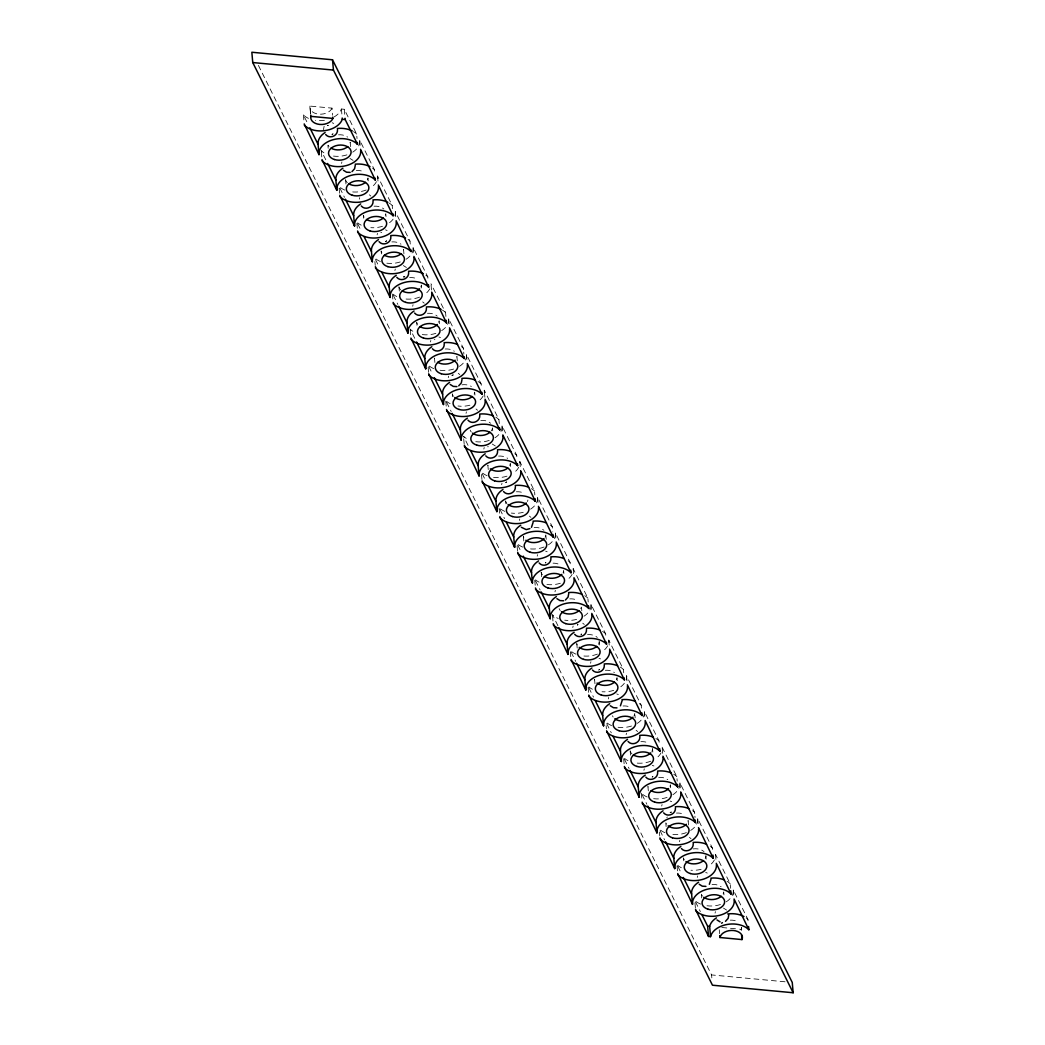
<?xml version="1.0" encoding="UTF-8"?>
<svg xmlns="http://www.w3.org/2000/svg" width="1045" height="1045" viewBox="0 0 1045 1045"><rect width="100%" height="100%" fill="white"/><g stroke="black" fill="none" stroke-linecap="round" stroke-linejoin="round"><path stroke-width="0.75" stroke-dasharray="5 3.75" d="M581.046 634.589L581.294 633.858L581.19 634.811M323.467 129.658L324.133 126.262M332.01 134.557L333.107 133.773L332.075 134.465M341.532 163.451L341.924 161.962M359.323 199.151L359.702 197.662M377.114 234.851L377.493 233.362M394.892 270.55L395.284 269.048M412.684 306.25L413.062 304.748M430.475 341.95L430.853 340.448M448.253 377.65L448.645 376.148M466.044 413.35L466.423 411.848M483.835 449.05L484.214 447.547M501.613 484.736L502.005 483.247M519.404 520.436L519.783 518.947M537.195 556.136L537.574 554.647M554.973 591.836L555.365 590.347M572.764 627.536L573.143 626.046M590.556 663.235L590.934 661.746M608.334 698.935L608.726 697.433M626.125 734.635L626.504 733.133M643.916 770.335L644.295 768.833M661.694 806.035L662.086 804.532M679.485 841.734L679.864 840.232M697.276 877.421L697.655 875.932M715.054 913.121L715.446 911.632M403.37 276.925L404.872 276.886M403.448 276.912L404.794 276.768M328.287 125.439L327.438 125.426M380.798 232.512L381.738 232.499M434.929 339.664L434.211 339.651M487.571 446.751L488.368 446.724M328.195 125.426L327.542 125.439M310.639 113.787L309.96 106.081L332.01 108.131L332.637 115.211M334.073 116.988A20.926 13.951 -5 0 0 341.415 109.007L344.288 109.281L356.645 134.073L357.037 138.58M721.795 927.49L735.562 928.77M739.69 929.149L741.127 929.932M258.402 65.391L711.567 974.933L785.801 981.856M452.002 375.351L453.347 374.881L451.976 375.299M332.179 122.761L333.747 123.415M349.971 158.461L353.053 160.381M385.54 229.861L387.107 230.501M403.331 265.561L406.414 267.481M438.9 336.947L440.467 337.6M492.26 444.047L495.356 445.98M545.621 551.146L547.188 551.799M598.981 658.245L600.548 658.886M616.772 693.945L618.34 694.585M652.341 765.332L653.909 765.985M670.132 801.032L671.7 801.685M705.702 872.431L707.269 873.084M723.493 908.131L726.575 910.051M369.316 194.801L370.844 196.081M422.676 301.9L424.205 303.181M458.259 373.3L459.774 374.58M476.037 409L477.565 410.28M529.397 516.099L530.925 517.366M582.757 623.186L584.286 624.466M636.118 730.285L637.646 731.565M689.478 837.385L691.006 838.665M352.727 152.165A20.926 13.951 -5 0 0 359.754 140.317L374.437 169.773L374.659 172.347M377.519 178.225A20.926 13.951 -5 0 0 377.545 176.017L392.215 205.473L392.502 208.686M389.576 222.676A20.926 13.951 -5 0 0 395.323 211.717L410.006 241.173L410.515 246.96M406.087 259.264A20.926 13.951 -5 0 0 413.115 247.417L427.797 276.873L428.019 279.446M445.915 316.426L445.575 312.573L430.958 283.757M441.656 330.651A20.926 13.951 -5 0 0 448.684 318.816L463.366 348.272L463.536 350.206M459.434 366.351A20.926 13.951 -5 0 0 466.475 354.516L481.157 383.972L481.379 386.546M484.24 392.424A20.926 13.951 -5 0 0 484.266 390.216L498.935 419.672L499.275 423.525M495.016 437.75A20.926 13.951 -5 0 0 502.044 425.916L516.726 455.372L517.001 458.585M519.887 462.7A20.926 13.951 -5 0 0 519.835 461.616L534.517 491.072L534.844 494.925M530.586 509.15A20.926 13.951 -5 0 0 537.626 497.302L552.296 526.758L552.753 531.905M548.377 544.85A20.926 13.951 -5 0 0 555.404 533.002L570.087 562.458L570.361 565.672M573.248 569.799A20.926 13.951 -5 0 0 573.196 568.702L587.865 598.158L588.204 602.024M583.946 616.25A20.926 13.951 -5 0 0 590.987 604.402L605.656 633.858L605.878 636.431M608.739 642.309A20.926 13.951 -5 0 0 608.765 640.102L623.447 669.558L623.721 672.771M620.808 686.761A20.926 13.951 -5 0 0 626.556 675.801L641.225 705.257L641.565 709.111M637.306 723.349A20.926 13.951 -5 0 0 644.347 711.501L659.016 740.957L659.356 744.811M662.125 747.201L676.807 776.657L677.199 781.151M672.875 794.736A20.926 13.951 -5 0 0 679.916 782.901L694.585 812.357L694.82 814.93M690.667 830.435A20.926 13.951 -5 0 0 697.707 818.601L712.376 848.057L712.716 851.91M715.538 855.385A20.926 13.951 -5 0 0 715.485 854.301L730.168 883.756L730.559 888.25M726.236 901.835A20.926 13.951 -5 0 0 733.276 889.987L747.946 919.443L748.181 922.017M308.445 118.359A20.926 13.951 -5 0 1 303.416 114.898L308.001 124.107M325.779 159.794L321.194 150.598A20.926 13.951 -5 0 0 327.02 154.399M339.899 188.139L344.484 197.335M357.69 223.826L361.361 231.193M375.482 259.526L379.139 266.893M393.26 295.226L397.845 304.435M414.721 338.293L410.136 329.084A20.926 13.951 -5 0 0 415.949 332.898M428.829 366.625L432.499 373.992M446.62 402.325L451.205 411.534M468.082 445.392L463.497 436.183A20.926 13.951 -5 0 0 469.309 439.997M482.189 473.725L485.86 481.092M499.98 509.424L504.565 518.62M517.771 545.124L521.442 552.478M535.549 580.824L540.134 590.02M557.925 625.72L552.426 614.682A20.926 13.951 -5 0 0 558.239 618.483M571.132 652.211L575.717 661.42M588.91 687.91L593.495 697.119M606.701 723.61L611.286 732.819M624.492 759.31L629.077 768.519M647.182 796.982A20.926 13.951 -5 0 1 641.356 793.168L646.855 804.219M660.061 830.71L664.646 839.919M677.852 866.409L681.523 873.777M695.526 901.887L700.359 911.593M310.104 108.798L310.77 115.943M733.276 889.987L733.956 897.707M723.963 894.873L723.702 891.934A11.312 7.537 -5 0 1 722.5 894.951M715.485 854.301L716.165 862.007M719.26 929.802L719.6 933.655M705.924 856.234L706.185 859.173M711.567 974.933L711.828 977.872M697.707 818.601L698.321 825.668M694.925 816.21L695.043 817.504M701.43 895.029L701.691 897.969M688.524 824.949L688.132 820.534A11.312 7.537 -5 0 1 687.401 822.807M694.938 902.841L695.395 907.987M679.916 782.901L680.53 789.968M683.508 857.854L683.77 860.793M670.603 787.773L670.354 784.834A11.312 7.537 -5 0 1 669.976 786.362M677.042 865.848L677.604 872.288M662.23 748.338L662.804 754.921M665.861 823.63L666.109 826.569M652.563 749.134L652.825 752.073M659.421 832.081L659.761 835.948M644.347 711.501L644.961 718.568M648.331 790.869L647.939 786.454A11.312 7.537 -5 0 0 649.167 789.001M634.903 714.911L635.164 717.85M641.356 793.168L642.035 800.888M626.556 675.801L627.17 682.868M630.161 750.754L630.54 755.169M617.242 680.674L616.994 677.735A11.312 7.537 -5 0 1 615.779 680.752M623.682 758.761L624.244 765.188M608.765 640.102L609.444 647.822M599.203 642.035L599.464 644.987M606.126 725.635L606.4 728.848M590.987 604.402L591.601 611.482M594.971 683.77L594.579 679.368A11.312 7.537 -5 0 0 595.807 681.902M581.542 607.811L581.804 610.75M588.113 687.362L588.675 693.789M573.196 568.702L573.809 575.782M576.801 643.668L577.18 648.07M563.882 573.587L563.634 570.648A11.312 7.537 -5 0 1 562.902 572.921M570.322 651.662L570.884 658.089M555.404 533.002L556.084 540.722M545.843 534.949L546.221 539.351M552.531 615.962L553.04 621.749M537.626 497.302L538.24 504.382M541.219 572.268L541.61 576.67M534.753 580.262L535.314 586.689M519.835 461.616L520.449 468.683M523.441 536.568L523.819 540.983M510.522 466.488L510.273 463.549A11.312 7.537 -5 0 1 509.059 466.566M517.079 545.856L517.523 550.989M502.044 425.916L502.723 433.623M505.649 500.868L505.911 503.808M492.482 427.849L492.744 430.788M499.118 508.223L499.68 514.649M484.266 390.216L484.566 393.638M484.606 394.07L484.88 397.283M488.25 469.584L487.858 465.169A11.312 7.537 -5 0 0 489.086 467.716M474.952 395.088L474.691 392.149A11.312 7.537 -5 0 1 473.96 394.435M481.497 474.456L481.954 479.603M466.475 354.516L467.089 361.583M463.706 352.126L463.875 354.059M457.292 360.865L456.913 356.449A11.312 7.537 -5 0 1 456.534 357.978M463.719 438.756L464.163 443.903M448.684 318.816L449.363 326.536M452.289 393.769L452.55 396.708M439.122 320.75L439.383 323.689M445.758 401.123L446.32 407.563M431.076 285.05L431.52 290.183M434.89 362.484L434.498 358.069A11.312 7.537 -5 0 0 435.726 360.616M421.592 287.989L421.331 285.05A11.312 7.537 -5 0 1 420.599 287.336M428.136 367.357L428.594 372.503M413.115 247.417L413.729 254.497M416.968 325.322L416.72 322.382A11.312 7.537 -5 0 0 417.935 324.917M403.932 253.765L403.553 249.35A11.312 7.537 -5 0 1 402.338 252.367M410.189 329.737L410.803 336.803M395.323 211.717L396.003 219.437M398.929 286.683L399.321 291.085M385.762 213.663L386.023 216.602M392.397 294.037L392.959 300.464M377.545 176.017L378.159 183.097M381.399 253.922L381.138 250.983A11.312 7.537 -5 0 0 382.365 253.517M368.232 180.903L367.971 177.964A11.312 7.537 -5 0 1 367.239 180.236M374.894 261.55L375.233 265.404M359.754 140.317L360.368 147.397M363.608 218.222L363.36 215.283A11.312 7.537 -5 0 0 364.574 217.817M350.571 146.666L350.193 142.264A11.312 7.537 -5 0 1 348.978 145.281M356.881 223.277L357.442 229.704M344.288 109.281L344.902 116.348M341.415 109.007L342.028 116.086M345.568 179.583L345.96 183.985M339.155 188.218L339.599 193.364M327.908 145.346L328.169 148.285M321.311 151.878L321.873 158.304M303.416 114.898L304.082 122.618M741.441 927.568L741.467 930.311M332.01 108.131A11.312 7.537 -5 0 1 318.79 114.14A11.312 7.537 -5 0 1 309.96 106.081M576.618 619.398A20.926 13.951 -5 0 1 564.718 620.181M584.743 595.715A20.926 13.951 -5 0 1 587.865 598.158M607.667 645.758A20.926 13.951 -5 0 1 601.737 651.949M597.44 654.105A20.926 13.951 -5 0 1 582.509 655.881M576.03 654.183A20.926 13.951 -5 0 1 571.132 651.231M602.534 631.402A20.926 13.951 -5 0 1 605.656 633.858M572.085 574.358A20.926 13.951 -5 0 1 567.448 579.661M560.355 583.254A20.926 13.951 -5 0 1 546.927 584.482M539.05 582.143A20.926 13.951 -5 0 1 535.549 579.831M568.127 560.786A20.926 13.951 -5 0 1 570.087 562.458M741.519 927.359A11.312 7.537 -5 0 1 741.075 929.279M730.285 920.149A11.312 7.537 -5 0 1 738.541 922.186M523.258 512.298A20.926 13.951 -5 0 1 511.358 513.082M504.879 511.384A20.926 13.951 -5 0 1 499.98 508.445M531.382 488.616A20.926 13.951 -5 0 1 534.517 491.072M518.725 467.259A20.926 13.951 -5 0 1 512.795 473.45M506.995 476.154A20.926 13.951 -5 0 1 493.567 477.382M487.101 475.697A20.926 13.951 -5 0 1 482.189 472.745M514.767 453.687A20.926 13.951 -5 0 1 516.726 455.372M324.407 120.293A20.926 13.951 -5 0 1 315.42 120.358M346.914 154.869A20.926 13.951 -5 0 1 333.486 156.097M353.51 131.631A20.926 13.951 -5 0 1 356.645 134.073M544.079 547.005A20.926 13.951 -5 0 1 529.149 548.782M522.67 547.084A20.926 13.951 -5 0 1 516.857 543.282M550.336 525.086A20.926 13.951 -5 0 1 552.296 526.758M435.856 333.355A20.926 13.951 -5 0 1 420.704 334.309M442.453 310.117A20.926 13.951 -5 0 1 445.575 312.573M453.634 369.055A20.926 13.951 -5 0 1 438.495 370.008M433.74 368.598A20.926 13.951 -5 0 1 428.829 365.645M461.407 346.587A20.926 13.951 -5 0 1 463.366 348.272M400.274 261.955A20.926 13.951 -5 0 1 386.846 263.196M380.38 261.498A20.926 13.951 -5 0 1 374.554 257.684M408.046 239.501A20.926 13.951 -5 0 1 410.006 241.173M429.795 288.773A20.926 13.951 -5 0 1 425.145 294.076M419.581 297.12A20.926 13.951 -5 0 1 404.637 298.896M396.76 296.558A20.926 13.951 -5 0 1 393.26 294.246M425.837 275.201A20.926 13.951 -5 0 1 427.797 276.873M382.496 226.269A20.926 13.951 -5 0 1 370.818 227.679M361.191 225.158A20.926 13.951 -5 0 1 357.69 222.846M389.093 203.03A20.926 13.951 -5 0 1 392.215 205.473M376.435 181.673A20.926 13.951 -5 0 1 370.505 187.865M366.22 190.02A20.926 13.951 -5 0 1 351.277 191.797M344.811 190.099A20.926 13.951 -5 0 1 339.899 187.146M372.477 168.101A20.926 13.951 -5 0 1 374.437 169.773M489.217 440.454A20.926 13.951 -5 0 1 475.788 441.695M495.813 417.216A20.926 13.951 -5 0 1 498.935 419.672M483.156 395.872A20.926 13.951 -5 0 1 478.505 401.162M469.897 405.212A20.926 13.951 -5 0 1 457.997 405.996M450.121 403.644A20.926 13.951 -5 0 1 446.62 401.345M478.022 381.516A20.926 13.951 -5 0 1 481.157 383.972M714.375 859.944A20.926 13.951 -5 0 1 709.738 865.247M701.117 869.296A20.926 13.951 -5 0 1 690.967 870.25M681.353 867.729A20.926 13.951 -5 0 1 677.839 865.43M710.417 846.372A20.926 13.951 -5 0 1 712.376 848.057M686.382 832.604A20.926 13.951 -5 0 1 669.727 834.093M664.96 832.682A20.926 13.951 -5 0 1 660.061 829.73M692.626 810.672A20.926 13.951 -5 0 1 694.585 812.357M667.076 797.439A20.926 13.951 -5 0 1 653.647 798.68M673.672 774.201A20.926 13.951 -5 0 1 676.807 776.657M661.028 752.857A20.926 13.951 -5 0 1 655.097 759.036M650.8 761.204A20.926 13.951 -5 0 1 635.856 762.981M627.993 760.642A20.926 13.951 -5 0 1 624.492 758.33M655.894 738.501A20.926 13.951 -5 0 1 659.016 740.957M720.436 904.539A20.926 13.951 -5 0 1 707.008 905.767M700.542 904.069A20.926 13.951 -5 0 1 694.716 900.268M727.033 881.301A20.926 13.951 -5 0 1 730.168 883.756M746.169 917.902A20.926 13.951 -5 0 1 747.946 919.443M631.507 726.04A20.926 13.951 -5 0 1 618.078 727.281M611.599 725.583A20.926 13.951 -5 0 1 605.786 721.768M639.266 703.572A20.926 13.951 -5 0 1 641.225 705.257M613.715 690.34A20.926 13.951 -5 0 1 602.038 691.764M592.41 689.243A20.926 13.951 -5 0 1 588.91 686.931M620.312 667.102A20.926 13.951 -5 0 1 623.447 669.558M702.527 896.101A11.312 7.537 -5 0 1 701.43 894.233M712.037 884.475A11.312 7.537 -5 0 1 721.128 886.761M705.937 855.489A11.312 7.537 -5 0 1 705.192 858.507M684.279 859.787A11.312 7.537 -5 0 1 683.652 858.533M693.175 848.893A11.312 7.537 -5 0 1 704.016 851.636M652.576 748.39A11.312 7.537 -5 0 1 651.832 751.42M631.938 753.889A11.312 7.537 -5 0 1 630.292 751.433M640.885 741.676A11.312 7.537 -5 0 1 649.219 743.452M658.677 777.375A11.312 7.537 -5 0 1 667.781 779.674M666.488 824.087A11.312 7.537 -5 0 1 665.861 822.833M666.801 817.673A11.312 7.537 -5 0 1 667.389 816.968M676.455 813.075A11.312 7.537 -5 0 1 684.802 814.852M599.216 641.303A11.312 7.537 -5 0 1 598.471 644.321M577.206 644.974A11.312 7.537 -5 0 1 576.749 643.655M587.525 634.589A11.312 7.537 -5 0 1 597.296 637.437M605.316 670.289A11.312 7.537 -5 0 1 614.421 672.575M634.772 713.435A11.312 7.537 -5 0 1 634.041 715.72M613.128 717.001A11.312 7.537 -5 0 1 612.501 715.734M623.094 705.989A11.312 7.537 -5 0 1 631.441 707.752M545.712 535.706A11.312 7.537 -5 0 1 545.111 537.221M523.845 537.888A11.312 7.537 -5 0 1 523.388 536.555M534.165 527.49A11.312 7.537 -5 0 1 543.936 530.337M542.446 574.815A11.312 7.537 -5 0 1 541.166 572.255M553.066 563.15A11.312 7.537 -5 0 1 561.06 565.476M581.294 607.106A11.312 7.537 -5 0 1 580.68 608.621M560.224 610.502A11.312 7.537 -5 0 1 559.14 608.634M569.734 598.889A11.312 7.537 -5 0 1 578.081 600.653M492.352 428.607A11.312 7.537 -5 0 1 491.281 430.867M471.295 432.016A11.312 7.537 -5 0 1 470.211 430.148M480.804 420.39A11.312 7.537 -5 0 1 490.575 423.251M498.596 456.09A11.312 7.537 -5 0 1 507.7 458.389M527.934 500.006A11.312 7.537 -5 0 1 527.32 501.522M506.864 503.416A11.312 7.537 -5 0 1 505.78 501.548M516.387 491.79A11.312 7.537 -5 0 1 524.721 493.567M438.991 321.507A11.312 7.537 -5 0 1 438.756 322.278M427.444 313.304A11.312 7.537 -5 0 1 437.215 316.152M445.235 348.991A11.312 7.537 -5 0 1 454.34 351.29M453.504 396.316A11.312 7.537 -5 0 1 452.42 394.448M461.942 384.808A11.312 7.537 -5 0 1 471.36 386.467M385.631 214.421A11.312 7.537 -5 0 1 385.396 215.179M374.084 206.205A11.312 7.537 -5 0 1 383.855 209.052M391.875 241.904A11.312 7.537 -5 0 1 400.98 244.19M400.705 289.818A11.312 7.537 -5 0 1 399.059 287.349M409.666 277.604A11.312 7.537 -5 0 1 418 279.368M329.005 146.431A11.312 7.537 -5 0 1 328.182 145.203M338.515 134.805A11.312 7.537 -5 0 1 347.619 137.091M347.345 182.718A11.312 7.537 -5 0 1 345.699 180.249M356.306 170.505A11.312 7.537 -5 0 1 364.64 172.268M545.451 562.941L545.869 562.341L545.451 562.941M577.963 624.414L577.389 625.184L577.937 624.401M598.811 670.041L599.556 669.322L598.811 670.041M652.171 777.14L652.981 776.344L652.211 776.997M385.383 241.591L386.663 240.886L385.383 241.591M506.707 481.967L505.597 482.516L506.629 481.993M670.172 812.409L671.399 812.109L670.172 812.409"/><path stroke-width="1.5" d="M337.483 129.606C338.058 135.837 329.711 139.416 325.687 134.57M355.274 165.306L354.608 168.702L351.995 171.641M373.052 201.006C373.627 207.237 365.28 210.816 361.256 205.969M390.843 236.706C391.418 242.936 383.071 246.502 379.048 241.669M408.634 272.405C409.196 278.636 400.862 282.202 396.826 277.369M426.412 308.105C426.987 314.336 418.64 317.902 414.617 313.069M444.203 343.792C444.778 350.036 436.431 353.602 432.408 348.769M461.994 379.492L461.328 382.888L458.716 385.827M479.773 415.192C480.347 421.422 472 425.001 467.977 420.168M497.564 450.891C498.138 457.122 489.791 460.701 485.768 455.868M515.355 486.591C515.916 492.822 507.57 496.401 503.546 491.568M533.133 522.291L531.474 527.307M550.924 557.991C551.499 564.222 543.152 567.801 539.129 562.955M568.715 593.691L568.049 597.087L565.436 600.026M586.493 629.39C587.068 635.621 578.721 639.187 574.698 634.354M604.284 665.09C604.859 671.321 596.512 674.887 592.489 670.054M622.075 700.79L620.416 705.806M639.853 736.49C640.428 742.721 632.081 746.287 628.058 741.454M657.645 772.177C658.219 778.42 649.872 781.987 645.849 777.153M675.423 807.876C675.997 814.107 667.65 817.686 663.627 812.853M693.214 843.576C693.789 849.807 685.442 853.386 681.418 848.553M711.005 879.276L709.346 884.292M728.783 914.976L728.13 918.372L725.517 921.311M529.867 528.626L526.197 529.606L521.337 527.268M350.179 172.399L346.561 172.203L343.465 170.27M456.9 386.598L453.282 386.389L450.186 384.469M563.621 600.784L560.002 600.588L556.907 598.654M616.981 707.883L613.363 707.674L610.267 705.754M705.924 886.382L702.292 886.173L699.209 884.253M332.532 59.787L251.845 52.25L252.746 62.543L712.468 985.213L793.155 992.75L792.254 982.457L332.532 59.787L333.433 70.067L793.155 992.75M252.746 62.543L333.433 70.067M310.757 115.081L310.861 116.361L332.911 118.425L332.793 117.131M304.317 125.178A20.926 13.951 -5 0 0 325.308 130.573A20.926 13.951 -5 0 0 342.316 119.3L345.19 119.574L357.547 144.367A20.926 13.951 -5 0 0 333.355 139.638A20.926 13.951 -5 0 0 318.986 154.634L304.2 123.898M701.979 914.832L707.622 926.157L709.633 926.353A20.926 13.951 -5 0 1 716.452 917.863M695.5 909.268L708.523 936.451L710.535 936.633A20.926 13.951 -5 0 1 727.098 924.472A20.926 13.951 -5 0 1 748.847 929.736L748.573 926.523M719.77 935.588L719.94 937.509L741.976 939.573L741.571 935.066M720.083 921.873L716.988 919.953M360.538 149.317L375.338 180.067A20.926 13.951 -5 0 0 351.146 175.338A20.926 13.951 -5 0 0 336.777 190.334L321.991 159.598M378.329 185.017L393.116 215.766A20.926 13.951 -5 0 0 368.924 211.038A20.926 13.951 -5 0 0 354.555 226.033L339.769 195.297M396.12 220.717L410.907 251.466A20.926 13.951 -5 0 0 386.715 246.738A20.926 13.951 -5 0 0 372.347 261.733L357.56 230.997M413.898 256.417L428.685 287.166A20.926 13.951 -5 0 0 404.506 282.437A20.926 13.951 -5 0 0 390.138 297.433L375.351 266.697M431.69 292.117L446.476 322.866A20.926 13.951 -5 0 0 422.284 318.137A20.926 13.951 -5 0 0 407.916 333.133L393.129 302.397M449.481 327.816L464.267 358.553A20.926 13.951 -5 0 0 440.076 353.837A20.926 13.951 -5 0 0 425.707 368.833L410.92 338.084M467.259 363.516L482.045 394.252A20.926 13.951 -5 0 0 457.854 389.537A20.926 13.951 -5 0 0 443.498 404.533L428.711 373.783M485.05 399.216L499.837 429.952A20.926 13.951 -5 0 0 475.645 425.237A20.926 13.951 -5 0 0 461.276 440.232L446.489 409.483M502.841 434.916L517.628 465.652A20.926 13.951 -5 0 0 493.436 460.936A20.926 13.951 -5 0 0 479.067 475.932L464.28 445.183M520.619 470.616L535.406 501.352A20.926 13.951 -5 0 0 511.214 496.636A20.926 13.951 -5 0 0 496.858 511.632L482.058 480.883M538.41 506.316L553.197 537.052A20.926 13.951 -5 0 0 529.005 532.323A20.926 13.951 -5 0 0 514.636 547.319L499.85 516.583M556.201 542.015L570.988 572.751A20.926 13.951 -5 0 0 546.796 568.023A20.926 13.951 -5 0 0 532.428 583.019L517.641 552.283M573.979 577.702L588.766 608.451A20.926 13.951 -5 0 0 564.574 603.723A20.926 13.951 -5 0 0 550.219 618.718L535.419 587.982M591.77 613.402L606.557 644.151A20.926 13.951 -5 0 0 582.365 639.422A20.926 13.951 -5 0 0 567.997 654.418L553.21 623.682M609.562 649.102L624.348 679.851A20.926 13.951 -5 0 0 600.157 675.122A20.926 13.951 -5 0 0 585.788 690.118L571.001 659.382M627.34 684.802L642.126 715.551A20.926 13.951 -5 0 0 617.935 710.822A20.926 13.951 -5 0 0 603.579 725.818L588.779 695.082M645.131 720.501L659.917 751.25A20.926 13.951 -5 0 0 635.726 746.522A20.926 13.951 -5 0 0 621.357 761.518L606.57 730.782M662.922 756.201L677.709 786.937A20.926 13.951 -5 0 0 653.517 782.222A20.926 13.951 -5 0 0 639.148 797.217L624.361 766.468M680.7 791.901L695.487 822.637A20.926 13.951 -5 0 0 671.295 817.921A20.926 13.951 -5 0 0 656.939 832.917L642.139 802.168M698.491 827.601L713.278 858.337A20.926 13.951 -5 0 0 689.086 853.621A20.926 13.951 -5 0 0 674.717 868.617L659.931 837.868M716.269 863.301L731.069 894.037A20.926 13.951 -5 0 0 706.877 889.321A20.926 13.951 -5 0 0 692.508 904.317L677.722 873.568M734.06 899L748.847 929.736M309.829 127.777L318.085 144.354L318.986 154.634M327.621 163.477L335.876 180.053L336.777 190.334M345.412 199.177L353.667 215.753L354.555 226.033M364.104 236.719L371.445 251.453L372.347 261.733M381.895 272.418L389.236 287.14L390.138 297.433M398.759 306.276L407.014 322.84L407.916 333.133M416.55 341.976L424.806 358.539L425.707 368.833M434.341 377.676L442.597 394.239L443.498 404.533M452.119 413.376L460.375 429.939L461.276 440.232M470.825 450.917L478.166 465.639L479.067 475.932M488.616 486.604L495.957 501.339L496.858 511.632M506.407 522.304L513.735 537.039L514.636 547.319M523.271 556.162L531.526 572.738L532.428 583.019M541.062 591.862L549.317 608.438L550.219 618.718M558.84 627.562L567.095 644.138L567.997 654.418M576.631 663.261L584.886 679.838L585.788 690.118M595.337 700.803L602.678 715.525L603.579 725.818M613.128 736.503L620.456 751.224L621.357 761.518M629.991 770.361L638.247 786.924L639.148 797.217M647.782 806.061L656.038 822.624L656.939 832.917M665.56 841.761L673.816 858.324L674.717 868.617M683.352 877.46L691.607 894.024L692.508 904.317M730.782 890.823L731.069 894.037M712.99 855.123L713.278 858.337M709.633 926.353L710.535 936.633M707.622 926.157L708.523 936.451M695.265 820.064L695.487 822.637M677.473 784.377L677.709 786.937M659.695 748.677L659.917 751.25M641.904 712.977L642.126 715.551M624.178 677.918L624.348 679.851M606.387 642.218L606.557 644.151M588.544 605.878L588.766 608.451M570.766 570.178L570.988 572.751M552.975 534.478L553.197 537.052M535.184 498.778L535.406 501.352M517.458 463.732L517.628 465.652M499.667 428.032L499.837 429.952M481.889 392.332L482.045 394.252M464.098 356.632L464.267 358.553M446.254 320.292L446.476 322.866M428.463 284.593L428.685 287.166M410.737 249.533L410.907 251.466M392.946 213.833L393.116 215.766M375.168 178.133L375.338 180.067M357.377 142.434L357.547 144.367M345.072 118.281L345.19 119.574M342.198 118.02L342.316 119.3M332.911 118.425A11.312 7.537 -5 0 1 319.692 124.433A11.312 7.537 -5 0 1 310.861 116.361M591.888 614.695A20.926 13.951 -5 0 1 577.519 629.691A20.926 13.951 -5 0 1 553.327 624.962M609.666 650.395A20.926 13.951 -5 0 1 595.297 665.391A20.926 13.951 -5 0 1 571.106 660.662M567.095 644.138A20.926 13.951 -5 0 1 574.136 632.29M586.363 628.254A20.926 13.951 -5 0 1 599.843 630.057M574.097 578.995A20.926 13.951 -5 0 1 559.728 593.991A20.926 13.951 -5 0 1 535.536 589.262M549.317 608.438A20.926 13.951 -5 0 1 556.345 596.591M568.571 592.554A20.926 13.951 -5 0 1 582.052 594.357M719.94 937.509A11.312 7.537 -5 0 1 733.472 930.494A11.312 7.537 -5 0 1 741.976 939.573M721.612 923.244A11.312 7.537 -5 0 1 722.408 922.63M520.737 471.896A20.926 13.951 -5 0 1 506.368 486.892A20.926 13.951 -5 0 1 482.176 482.176M538.528 507.596A20.926 13.951 -5 0 1 524.159 522.591A20.926 13.951 -5 0 1 499.967 517.863M495.957 501.339A20.926 13.951 -5 0 1 502.985 489.491M515.211 485.455A20.926 13.951 -5 0 1 528.692 487.257M360.656 150.611A20.926 13.951 -5 0 1 346.287 165.606A20.926 13.951 -5 0 1 322.095 160.878M318.085 144.354A20.926 13.951 -5 0 1 325.126 132.506M337.352 128.47A20.926 13.951 -5 0 1 352.23 130.912M556.306 543.295A20.926 13.951 -5 0 1 541.937 558.291A20.926 13.951 -5 0 1 517.745 553.563M513.735 537.039A20.926 13.951 -5 0 1 520.776 525.191M533.002 521.155A20.926 13.951 -5 0 1 546.483 522.957M531.526 572.738A20.926 13.951 -5 0 1 538.567 560.891M550.793 556.854A20.926 13.951 -5 0 1 564.261 558.657M449.585 329.097A20.926 13.951 -5 0 1 435.216 344.092A20.926 13.951 -5 0 1 411.025 339.377M467.376 364.796A20.926 13.951 -5 0 1 453.007 379.792A20.926 13.951 -5 0 1 428.816 375.077M424.806 358.539A20.926 13.951 -5 0 1 431.846 346.705M444.073 342.669A20.926 13.951 -5 0 1 457.54 344.458M431.807 293.41A20.926 13.951 -5 0 1 417.438 308.406A20.926 13.951 -5 0 1 393.247 303.677M414.016 257.71A20.926 13.951 -5 0 1 399.647 272.706A20.926 13.951 -5 0 1 375.455 267.977M389.236 287.14A20.926 13.951 -5 0 1 396.264 275.305M408.49 271.269A20.926 13.951 -5 0 1 423.369 273.712M407.014 322.84A20.926 13.951 -5 0 1 414.055 311.005M426.282 306.969A20.926 13.951 -5 0 1 441.16 309.411M378.447 186.31A20.926 13.951 -5 0 1 364.078 201.306A20.926 13.951 -5 0 1 339.886 196.578M396.225 222.01A20.926 13.951 -5 0 1 381.856 237.006A20.926 13.951 -5 0 1 357.677 232.277M353.667 215.753A20.926 13.951 -5 0 1 360.695 203.906M372.921 199.869A20.926 13.951 -5 0 1 387.799 202.312M485.167 400.496A20.926 13.951 -5 0 1 470.799 415.492A20.926 13.951 -5 0 1 446.607 410.776M502.945 436.196A20.926 13.951 -5 0 1 488.577 451.192A20.926 13.951 -5 0 1 464.385 446.476M460.375 429.939A20.926 13.951 -5 0 1 467.415 418.104M479.642 414.055A20.926 13.951 -5 0 1 493.122 415.858M698.596 828.881A20.926 13.951 -5 0 1 684.24 843.877A20.926 13.951 -5 0 1 660.048 839.161M716.387 864.581A20.926 13.951 -5 0 1 702.018 879.577A20.926 13.951 -5 0 1 677.826 874.861M673.816 858.324A20.926 13.951 -5 0 1 680.857 846.476M693.083 842.44A20.926 13.951 -5 0 1 706.551 844.242M663.026 757.481A20.926 13.951 -5 0 1 648.658 772.477A20.926 13.951 -5 0 1 624.466 767.761M680.817 793.181A20.926 13.951 -5 0 1 666.449 808.177A20.926 13.951 -5 0 1 642.257 803.461M638.247 786.924A20.926 13.951 -5 0 1 645.287 775.09M657.514 771.053A20.926 13.951 -5 0 1 670.981 772.843M371.445 251.453A20.926 13.951 -5 0 1 378.486 239.605M390.712 235.569A20.926 13.951 -5 0 1 405.591 238.012M656.038 822.624A20.926 13.951 -5 0 1 663.066 810.789M675.292 806.74A20.926 13.951 -5 0 1 688.773 808.543M734.178 900.281A20.926 13.951 -5 0 1 719.809 915.276A20.926 13.951 -5 0 1 695.617 910.561M727.673 913.957A20.926 13.951 -5 0 1 743.975 916.517M335.876 180.053A20.926 13.951 -5 0 1 342.904 168.206M355.143 164.169A20.926 13.951 -5 0 1 370.008 166.612M442.597 394.239A20.926 13.951 -5 0 1 449.624 382.405M461.851 378.355A20.926 13.951 -5 0 1 475.331 380.158M645.235 721.795A20.926 13.951 -5 0 1 630.88 736.79A20.926 13.951 -5 0 1 606.688 732.062M620.456 751.224A20.926 13.951 -5 0 1 627.496 739.39M639.723 735.353A20.926 13.951 -5 0 1 653.19 737.143M691.607 894.024A20.926 13.951 -5 0 1 698.635 882.176M710.874 878.14A20.926 13.951 -5 0 1 724.342 879.942M627.457 686.095A20.926 13.951 -5 0 1 613.088 701.091A20.926 13.951 -5 0 1 588.897 696.362M584.886 679.838A20.926 13.951 -5 0 1 591.927 667.99M604.154 663.954A20.926 13.951 -5 0 1 617.621 665.756M602.678 715.525A20.926 13.951 -5 0 1 609.705 703.69M621.932 699.654A20.926 13.951 -5 0 1 635.412 701.443M478.166 465.639A20.926 13.951 -5 0 1 485.207 453.791M497.433 449.755A20.926 13.951 -5 0 1 510.9 451.558M721.246 896.323A11.312 7.537 -5 0 1 703.742 897.25M703.455 860.623A11.312 7.537 -5 0 1 685.964 861.55M650.774 752.857A11.312 7.537 -5 0 1 633.361 754.973M668.565 788.557A11.312 7.537 -5 0 1 651.153 790.673M686.343 824.257A11.312 7.537 -5 0 1 668.173 825.85M596.734 646.424A11.312 7.537 -5 0 1 579.243 647.364M614.525 682.124A11.312 7.537 -5 0 1 597.022 683.064M632.983 717.157A11.312 7.537 -5 0 1 614.813 718.751M544.053 538.671A11.312 7.537 -5 0 1 525.883 540.265M561.844 574.371A11.312 7.537 -5 0 1 544.432 576.487M578.943 610.724A11.312 7.537 -5 0 1 561.452 611.665M490.014 432.238A11.312 7.537 -5 0 1 472.523 433.166M507.805 467.938A11.312 7.537 -5 0 1 490.301 468.865M526.262 502.972A11.312 7.537 -5 0 1 508.092 504.565M437.332 324.472A11.312 7.537 -5 0 1 419.92 326.589M455.124 360.172A11.312 7.537 -5 0 1 437.711 362.288M472.222 396.538A11.312 7.537 -5 0 1 454.732 397.466M383.293 218.039A11.312 7.537 -5 0 1 366.56 219.502M401.084 253.739A11.312 7.537 -5 0 1 384.351 255.189M419.554 288.773A11.312 7.537 -5 0 1 402.142 290.889M347.724 146.64A11.312 7.537 -5 0 1 330.991 148.103M365.502 182.339A11.312 7.537 -5 0 1 348.782 183.802M708.053 909.228A11.312 7.537 -5 0 0 724.629 901.482A11.312 7.537 -5 0 0 707.347 896.179A11.312 7.537 -5 0 0 708.053 909.228M690.262 873.529A11.312 7.537 -5 0 0 706.838 865.782A11.312 7.537 -5 0 0 689.556 860.479A11.312 7.537 -5 0 0 690.262 873.529M636.901 766.429A11.312 7.537 -5 0 0 653.478 758.683A11.312 7.537 -5 0 0 636.196 753.393A11.312 7.537 -5 0 0 636.901 766.429M654.692 802.129A11.312 7.537 -5 0 0 671.269 794.383A11.312 7.537 -5 0 0 653.987 789.093A11.312 7.537 -5 0 0 654.692 802.129M672.484 837.829A11.312 7.537 -5 0 0 689.047 830.083A11.312 7.537 -5 0 0 671.778 824.792A11.312 7.537 -5 0 0 672.484 837.829M583.541 659.343A11.312 7.537 -5 0 0 600.117 651.584A11.312 7.537 -5 0 0 582.836 646.293A11.312 7.537 -5 0 0 583.541 659.343M601.332 695.043A11.312 7.537 -5 0 0 617.909 687.283A11.312 7.537 -5 0 0 600.627 681.993A11.312 7.537 -5 0 0 601.332 695.043M619.123 730.742A11.312 7.537 -5 0 0 635.687 722.983A11.312 7.537 -5 0 0 618.418 717.693A11.312 7.537 -5 0 0 619.123 730.742M530.181 552.243A11.312 7.537 -5 0 0 546.757 544.497A11.312 7.537 -5 0 0 529.475 539.194A11.312 7.537 -5 0 0 530.181 552.243M547.972 587.943A11.312 7.537 -5 0 0 564.548 580.184A11.312 7.537 -5 0 0 547.266 574.894A11.312 7.537 -5 0 0 547.972 587.943M565.763 623.643A11.312 7.537 -5 0 0 582.326 615.884A11.312 7.537 -5 0 0 565.058 610.593A11.312 7.537 -5 0 0 565.763 623.643M476.82 445.144A11.312 7.537 -5 0 0 493.397 437.398A11.312 7.537 -5 0 0 476.115 432.094A11.312 7.537 -5 0 0 476.82 445.144M494.612 480.844A11.312 7.537 -5 0 0 511.188 473.098A11.312 7.537 -5 0 0 493.906 467.794A11.312 7.537 -5 0 0 494.612 480.844M512.403 516.543A11.312 7.537 -5 0 0 528.966 508.797A11.312 7.537 -5 0 0 511.697 503.494A11.312 7.537 -5 0 0 512.403 516.543M423.46 338.044A11.312 7.537 -5 0 0 440.036 330.298A11.312 7.537 -5 0 0 422.755 325.008A11.312 7.537 -5 0 0 423.46 338.044M441.251 373.744A11.312 7.537 -5 0 0 457.828 365.998A11.312 7.537 -5 0 0 440.546 360.708A11.312 7.537 -5 0 0 441.251 373.744M459.042 409.444A11.312 7.537 -5 0 0 475.606 401.698A11.312 7.537 -5 0 0 458.337 396.408A11.312 7.537 -5 0 0 459.042 409.444M370.1 230.958A11.312 7.537 -5 0 0 386.676 223.199A11.312 7.537 -5 0 0 369.407 217.909A11.312 7.537 -5 0 0 370.1 230.958M387.891 266.658A11.312 7.537 -5 0 0 404.467 258.899A11.312 7.537 -5 0 0 387.186 253.608A11.312 7.537 -5 0 0 387.891 266.658M405.682 302.358A11.312 7.537 -5 0 0 422.245 294.599A11.312 7.537 -5 0 0 404.977 289.308A11.312 7.537 -5 0 0 405.682 302.358M334.531 159.558A11.312 7.537 -5 0 0 351.107 151.799A11.312 7.537 -5 0 0 333.825 146.509A11.312 7.537 -5 0 0 334.531 159.558M352.322 195.258A11.312 7.537 -5 0 0 368.885 187.499A11.312 7.537 -5 0 0 351.616 182.209A11.312 7.537 -5 0 0 352.322 195.258"/></g></svg>
